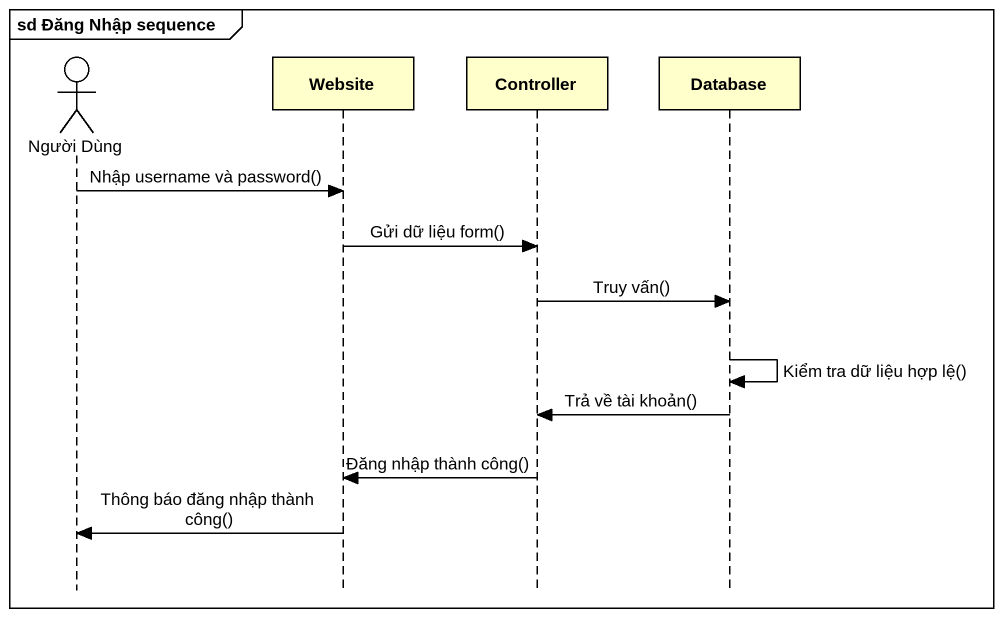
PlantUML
@startuml
mainframe sd Đăng Nhập sequence
hide footbox
actor "Người Dùng" as Người_Dùng
participant Website
participant Controller
participant "Database" as Database_

Người_Dùng -> Website : Nhập username và password()
Website -> Controller : Gửi dữ liệu form()
Controller -> Database_ : Truy vấn()
Database_ -> Database_ : Kiểm tra dữ liệu hợp lệ()
Database_ -> Controller : Trả về tài khoản()
Controller -> Website : Đăng nhập thành công()
Website -> Người_Dùng : Thông báo đăng nhập thành công()
@enduml
